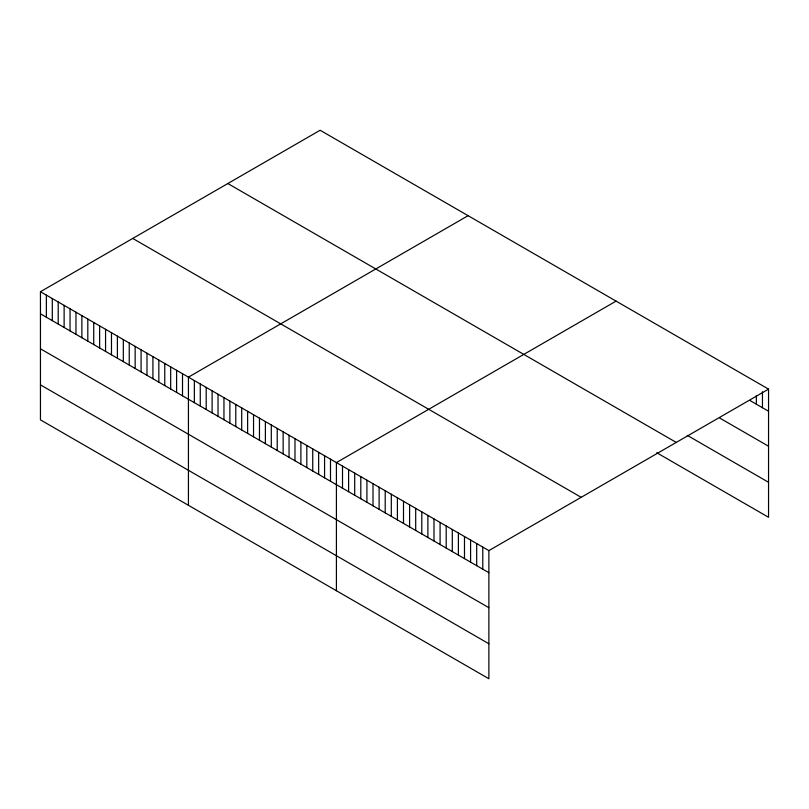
<?xml version="1.0" encoding="UTF-8"?>
<svg xmlns="http://www.w3.org/2000/svg" width="809" height="809" viewBox="0 0 809 809"><rect width="100%" height="100%" fill="white"/><g stroke="black" fill="none" stroke-linecap="round" stroke-linejoin="round"><path stroke-width="1.21" d="M40.45 291.715L488.879 550.605L488.879 678.751L40.45 419.861L40.45 291.715L320.121 130.249L768.55 389.139L768.55 517.285L656.746 452.737M468.098 215.679L188.436 377.146L188.436 505.291M616.084 301.12L336.413 462.586L336.413 590.732M488.879 550.605L768.55 389.139M750.256 400.667L768.55 411.235M719.757 418.061L768.55 446.234M687.235 435.343L768.55 482.295M227.825 183.532L676.263 442.432M132.737 238.433L581.175 497.323M40.45 313.801L488.879 572.701M40.45 348.8L488.879 607.701M40.45 384.862L488.879 643.762M762.452 391.758L762.452 407.716M756.354 395.601L756.354 404.197M482.781 547.086L482.781 569.182M476.683 543.567L476.683 565.663M470.585 540.048L470.585 562.134M464.487 536.529L464.487 558.615M458.39 533.01L458.39 555.095M452.292 529.48L452.292 551.576M446.194 525.961L446.194 548.057M440.086 522.442L440.086 544.528M433.988 518.923L433.988 541.009M427.89 515.404L427.89 537.489M421.792 511.875L421.792 533.97M415.695 508.355L415.695 530.451M409.597 504.836L409.597 526.932M403.499 501.317L403.499 523.403M397.401 497.798L397.401 519.884M391.303 494.269L391.303 516.364M385.205 490.75L385.205 512.845M379.108 487.23L379.108 509.326M373.01 483.711L373.01 505.797M366.912 480.192L366.912 502.278M360.804 476.673L360.804 498.759M354.706 473.144L354.706 495.239M348.608 469.624L348.608 491.72M342.51 466.105L342.51 488.201M330.497 459.168L330.497 481.254M324.571 455.75L324.571 477.836M318.655 452.332L318.655 474.428M312.739 448.914L312.739 471.01M306.813 445.496L306.813 467.592M300.897 442.078L300.897 464.174M294.982 438.66L294.982 460.756M289.056 435.242L289.056 457.338M283.14 431.824L283.14 453.92M277.224 428.406L277.224 450.502M271.298 424.988L271.298 447.084M265.382 421.58L265.382 443.666M259.467 418.162L259.467 440.248M253.541 414.744L253.541 436.83M247.625 411.326L247.625 433.412M241.709 407.908L241.709 429.994M235.783 404.49L235.783 426.576M229.867 401.072L229.867 423.158M223.951 397.654L223.951 419.74M218.025 394.236L218.025 416.322M212.11 390.818L212.11 412.914M206.194 387.4L206.194 409.496M200.268 383.982L200.268 406.078M194.352 380.564L194.352 402.66M182.51 373.728L182.51 395.823M176.595 370.31L176.595 392.405M170.679 366.892L170.679 388.987M164.753 363.474L164.753 385.569M158.837 360.066L158.837 382.151M152.921 356.648L152.921 378.733M146.995 353.23L146.995 375.315M141.079 349.812L141.079 371.897M135.154 346.394L135.154 368.479M129.238 342.976L129.238 365.061M123.322 339.558L123.322 361.643M117.396 336.139L117.396 358.225M111.48 332.721L111.48 354.807M105.564 329.303L105.564 351.399M99.638 325.885L99.638 347.981M93.723 322.467L93.723 344.563M87.807 319.049L87.807 341.145M81.881 315.631L81.881 337.727M75.965 312.213L75.965 334.309M70.049 308.795L70.049 330.891M64.123 305.377L64.123 327.473M58.208 301.959L58.208 324.055M52.292 298.551L52.292 320.637M46.366 295.133L46.366 317.219"/></g></svg>
